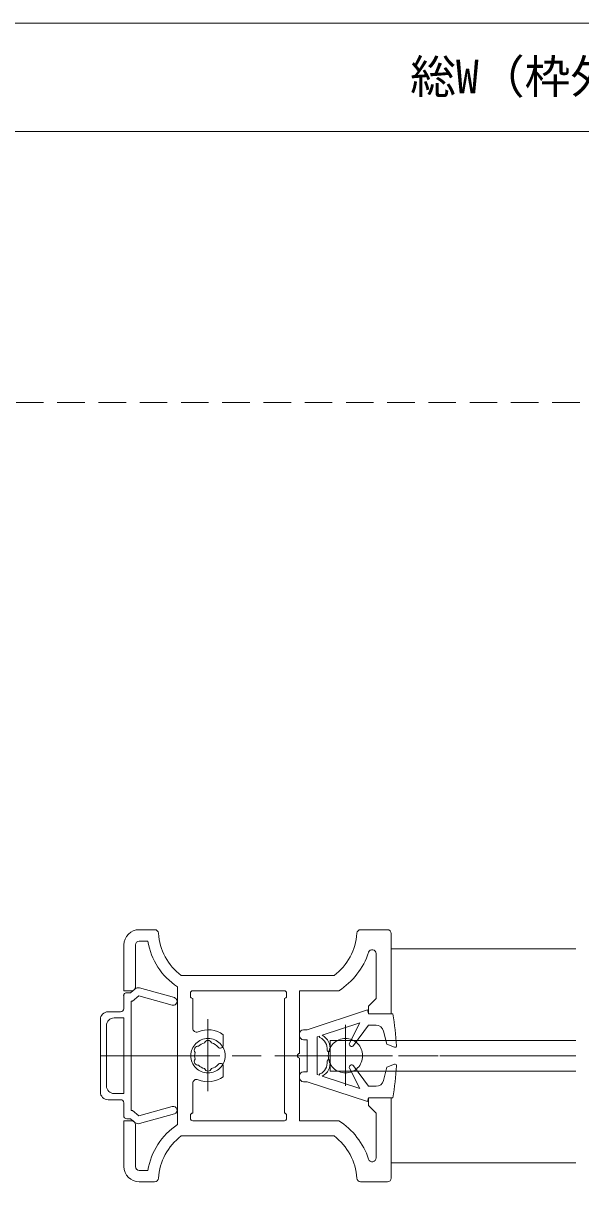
# Model space of a CAD drawing. Units: millimetres, scale not verified. Extents: x -596 to 604, y -411 to 420.
# Drawn here: x -304.1 to -231.1, y -182.4 to -30.8 of the extents above; entities that cross this region are included whole.
import ezdxf
from ezdxf.enums import TextEntityAlignment as Align

# ---------------------------------------------------------------- set-up
doc = ezdxf.new("R2010")
doc.units = ezdxf.units.MM
doc.header["$LTSCALE"] = 3
for name, pattern in [('CHAIN1', [8, 5, -1, 1, -1]), ('DASHED1', [1.8, 1.2, -0.6]), ('DOUBLE_CHAIN1', [8.8, 5, -1, 0.6, -0.6, 0.6, -1])]:
    doc.linetypes.add(name, pattern=pattern)
for name, color, linetype, lineweight in [('1-0_H-SYM', 7, 'Continuous', 20), ('1-1_0', 7, 'Continuous', 20), ('2-0_18', 7, 'Continuous', 18)]:
    doc.layers.add(name, color=color, linetype=linetype, lineweight=lineweight)
doc.styles.add('ＭＳ ゴシック', font='')
doc.styles.get('ＭＳ ゴシック').set_extended_font_data('MS Gothic')

msp = doc.modelspace()

# ---------------------------------------------------------------- linework, layer by layer
at = {"layer": '1-0_H-SYM'}
msp.add_line((118.5, -30.75), (-580.5, -30.75), dxfattribs=at)
msp.add_line((118.5, -30.75), (-580.5, -30.75), dxfattribs=at)
at = {"layer": '1-1_0'}
msp.add_line((118.5, -30.75), (-580.5, -30.75), dxfattribs=at)
msp.add_line((118.5, -30.75), (-580.5, -30.75), dxfattribs=at)
at = {"layer": '2-0_18', "color": 4}
msp.add_line((-380.139, -44.937), (27.746, -44.937), dxfattribs=at)
at = {"layer": '2-0_18', "linetype": 'DASHED1', "lineweight": 20}
msp.add_line((-467.063, -80.384), (-115.089, -80.384), dxfattribs=at)
at = {"layer": '2-0_18', "lineweight": 20}
for p, q in [((-288.935, -149.384), (-286.92, -149.384)), ((-290.534, -157.638), (-290.075, -157.638)), ((-294.026, -161.134), (-294.026, -170.634)), ((-288.935, -182.384), (-286.92, -182.384))]:
    msp.add_line(p, q, dxfattribs=at)
at = {"layer": '2-0_18'}
for p, q in [((-259.951, -149.384), (-256.435, -149.384)), ((-255.935, -149.884), (-255.935, -160.384)), ((-290.935, -157.384), (-290.935, -151.384)), ((-289.435, -151.384), (-289.435, -156.884)), ((-287.81, -150.884), (-288.935, -150.884)), ((-257.935, -152.506), (-257.935, -158.384)), ((-231.789, -151.884), (-255.935, -151.884)), ((-263.435, -155.384), (-283.435, -155.384)), ((-289.935, -157.384), (-290.935, -157.384)), ((-290.935, -157.384), (-289.935, -157.384)), ((-290.577, -157.634), (-290.075, -157.634)), ((-289.458, -157.122), (-290.075, -157.634)), ((-290.075, -157.634), (-289.458, -157.122)), ((-284.34, -158.282), (-288.914, -157.006)), ((-283.935, -165.584), (-283.935, -156.867)), ((-282.235, -158.084), (-282.235, -157.684)), ((-281.935, -157.384), (-269.935, -157.384)), ((-269.635, -158.084), (-269.635, -157.684)), ((-267.935, -157.384), (-262.812, -157.384)), ((-267.935, -165.584), (-267.935, -157.384)), ((-290.975, -159.034), (-290.975, -158.037)), ((-290.975, -159.734), (-290.975, -158.234)), ((-290.975, -159.734), (-290.975, -159.034)), ((-289.975, -158.734), (-289.834, -158.734)), ((-289.975, -173.034), (-289.975, -158.734)), ((-289.834, -158.734), (-288.98, -158.025)), ((-288.98, -158.025), (-284.609, -159.245)), ((-281.935, -162.284), (-281.935, -158.384)), ((-269.935, -158.384), (-269.935, -173.384)), ((-291.375, -160.134), (-293.026, -160.134)), ((-293.226, -169.834), (-293.226, -161.934)), ((-292.226, -160.934), (-290.975, -160.934)), ((-292.226, -160.934), (-290.975, -160.934)), ((-290.975, -160.934), (-290.975, -170.834)), ((-290.975, -170.834), (-290.975, -160.934)), ((-260.893, -164.561), (-258.935, -161.884)), ((-258.935, -161.884), (-257.924, -161.884)), ((-277.935, -164.512), (-277.935, -163.134)), ((-267.435, -162.484), (-266.935, -162.484)), ((-265.635, -168.343), (-265.635, -163.425)), ((-266.935, -163.784), (-267.435, -163.784)), ((-266.935, -167.984), (-266.935, -163.793)), ((-231.789, -163.884), (-263.935, -163.884)), ((-263.935, -167.884), (-263.935, -163.884)), ((-283.935, -174.901), (-283.935, -166.184)), ((-267.935, -174.384), (-267.935, -166.184)), ((-277.935, -167.256), (-277.935, -168.633)), ((-267.435, -167.984), (-266.935, -167.984)), ((-263.935, -167.884), (-231.789, -167.884)), ((-261.402, -167.521), (-260.035, -170.186)), ((-258.935, -169.884), (-260.893, -167.207)), ((-256.535, -167.384), (-256.951, -169.117)), ((-255.506, -166.997), (-256.535, -167.384)), ((-281.935, -173.384), (-281.935, -169.484)), ((-266.935, -169.284), (-267.435, -169.284)), ((-259.035, -171.884), (-266.935, -169.284)), ((-265.335, -168.442), (-265.635, -168.343)), ((-265.335, -168.363), (-265.335, -168.442)), ((-260.035, -170.186), (-264.966, -168.564)), ((-292.226, -170.834), (-290.975, -170.834)), ((-292.226, -170.834), (-290.975, -170.834)), ((-257.924, -169.884), (-258.935, -169.884)), ((-291.375, -171.634), (-293.026, -171.634)), ((-290.975, -172.034), (-290.975, -172.734)), ((-290.975, -172.034), (-290.975, -173.534)), ((-290.975, -172.734), (-290.975, -173.731)), ((-258.935, -171.384), (-259.035, -171.884)), ((-258.935, -171.384), (-255.735, -171.384)), ((-258.935, -172.384), (-258.935, -171.384)), ((-257.935, -173.384), (-258.935, -172.384)), ((-255.935, -171.384), (-255.935, -181.884)), ((-290.975, -173.694), (-290.975, -173.534)), ((-290.577, -174.134), (-290.075, -174.134)), ((-290.075, -174.134), (-290.577, -174.134)), ((-290.075, -174.134), (-289.458, -174.646)), ((-289.458, -174.646), (-290.075, -174.134)), ((-289.975, -173.034), (-289.834, -173.034)), ((-289.834, -173.034), (-288.98, -173.743)), ((-288.914, -174.762), (-284.34, -173.486)), ((-282.235, -174.084), (-282.235, -173.684)), ((-269.635, -174.084), (-269.635, -173.684)), ((-257.935, -173.384), (-257.935, -179.261)), ((-290.935, -174.384), (-289.935, -174.384)), ((-290.935, -180.384), (-290.935, -174.384)), ((-289.935, -174.384), (-290.935, -174.384)), ((-289.435, -174.884), (-289.435, -180.384)), ((-269.935, -174.384), (-281.935, -174.384)), ((-262.812, -174.384), (-267.935, -174.384)), ((-283.435, -176.384), (-263.435, -176.384)), ((-255.935, -179.884), (-231.789, -179.884)), ((-288.935, -180.884), (-287.81, -180.884)), ((-256.435, -182.384), (-259.951, -182.384))]:
    msp.add_line(p, q, dxfattribs=at)
at = {"layer": '2-0_18', "linetype": 'DOUBLE_CHAIN1'}
msp.add_line((-283.935, -173.884), (-283.935, -157.884), dxfattribs=at)
at = {"layer": '2-0_18', "linetype": 'CHAIN1'}
for p, q in [((-279.935, -161.099), (-279.935, -170.517)), ((-261.935, -161.821), (-261.935, -169.821)), ((-231.789, -165.884), (-294.026, -165.884))]:
    msp.add_line(p, q, dxfattribs=at)
at = {"layer": '2-0_18', "linetype": 'DASHED1'}
msp.add_line((-240.59, -165.884), (-294.026, -165.884), dxfattribs=at)
at = {"layer": '2-0_18'}
for points in [[(-288.98, -158.026), (-289.834, -158.734), (-289.975, -158.734)], [(-255.735, -160.384), (-258.935, -160.384), (-258.935, -159.384), (-257.935, -158.384)], [(-266.935, -162.484), (-259.035, -159.884), (-258.935, -160.384)], [(-264.966, -163.204), (-260.035, -161.582), (-261.402, -164.247)], [(-265.635, -163.425), (-265.335, -163.326), (-265.335, -163.405)], [(-256.951, -162.651), (-256.535, -164.384), (-255.506, -164.771)], [(-284.609, -172.523), (-288.98, -173.742), (-289.834, -173.034), (-289.975, -173.034)]]:
    msp.add_lwpolyline(points, dxfattribs=at)
at = {"layer": '2-0_18', "linetype": 'DOUBLE_CHAIN1'}
for centre in [(-279.935, -165.884), (-261.935, -165.884)]:
    msp.add_circle(centre, 2.25, dxfattribs=at)
at = {"layer": '2-0_18'}
for centre, radius, start, end in [((-288.935, -151.384), 2, 90, 180), ((-286.92, -149.884), 0.5, 3.58331, 90), ((-278.935, -149.384), 7.5, 183.58331, 233.13009), ((-267.935, -149.384), 7.5, 306.86988, 356.41667), ((-259.951, -149.884), 0.5, 90, 176.41667), ((-256.435, -149.884), 0.5, 0, 90), ((-288.935, -151.384), 0.5, 90, 180), ((-278.935, -149.384), 9, 189.59405, 236.251), ((-267.935, -149.384), 9.5, 302.63688, 341.80511), ((-258.435, -152.506), 0.5, 0, 161.80511), ((-290.577, -158.034), 0.4, 85.961, 180.53254), ((-290.577, -158.036), 0.4, 83.74692, 185.47778), ((-289.935, -156.884), 0.5, 270, 0), ((-289.935, -156.884), 0.5, 270, 0), ((-289.075, -157.584), 0.6, 74.41074, 129.67924), ((-289.075, -157.584), 0.6, 74.41076, 129.67927), ((-281.935, -157.684), 0.3, 90, 180), ((-269.935, -157.684), 0.3, 0, 90), ((-284.475, -158.764), 0.5, 254.41073, 74.41074), ((-281.935, -158.084), 0.3, 180, 270), ((-269.935, -158.084), 0.3, 270, 0), ((-293.026, -161.134), 1, 90, 180), ((-291.375, -159.734), 0.4, 270, 0), ((-291.375, -159.734), 0.4, 270, 0), ((-305.089, -168.396), 50, 4.39027, 9.22102), ((-292.226, -161.934), 1, 90, 180), ((-257.924, -162.884), 1, 13.49573, 90), ((-281.435, -162.284), 0.5, 180, 292.61985), ((-279.935, -165.884), 3.4, 53.96811, 112.61985), ((-267.435, -162.984), 0.5, 90, 180), ((-267.435, -163.284), 0.5, 180, 270), ((-265.235, -163.405), 0.1, 180, 245.68424), ((-265.935, -164.954), 1.6, 352.65043, 65.68425), ((-265.935, -164.954), 2, 352.65043, 61.00494), ((-281.234, -165.134), 0.5, 82.02431, 217.97567), ((-279.935, -165.884), 1.75, 105.35887, 134.64111), ((-279.935, -164.384), 0.5, 22.02431, 157.97567), ((-279.935, -165.884), 1.75, 40.1841, 74.64111), ((-278.311, -164.512), 0.376, 220.18409, 0), ((-264.15, -165.184), 0.2, 172.65043, 352.65043), ((-261.135, -164.384), 0.3, 152.84901, 323.82075), ((-255.435, -164.584), 0.2, 249.3903, 4.39027), ((-281.234, -166.634), 0.5, 142.0243, 277.97567), ((-279.935, -165.884), 1.75, 165.35887, 194.64111), ((-267.935, -165.884), 0.3, 90, 270), ((-265.935, -166.814), 1.6, 294.31573, 7.34955), ((-265.935, -166.814), 2, 298.99504, 7.34955), ((-264.15, -166.584), 0.2, 7.34955, 187.34954), ((-279.935, -165.884), 1.75, 225.35887, 254.64111), ((-279.935, -167.384), 0.5, 202.0243, 337.97567), ((-279.935, -165.884), 1.75, 285.35887, 319.81588), ((-278.311, -167.256), 0.376, 0, 139.81588), ((-267.435, -168.484), 0.5, 90, 180), ((-265.235, -168.363), 0.1, 114.31573, 180), ((-261.135, -167.384), 0.3, 36.17923, 207.15097), ((-305.089, -163.372), 50, 350.77896, 355.60971), ((-255.435, -167.184), 0.2, 355.60971, 110.60968), ((-281.435, -169.484), 0.5, 67.38013, 180), ((-279.935, -165.884), 3.4, 247.38012, 306.03187), ((-267.435, -168.784), 0.5, 180, 270), ((-257.924, -168.884), 1, 270, 346.50425), ((-293.026, -170.634), 1, 180, 270), ((-292.226, -169.834), 1, 180, 270), ((-291.375, -172.034), 0.4, 0, 90), ((-291.375, -172.034), 0.4, 0, 90), ((-284.475, -173.004), 0.5, 285.58924, 105.58924), ((-290.577, -173.732), 0.4, 174.52222, 276.25308), ((-281.935, -173.684), 0.3, 90, 180), ((-281.935, -174.084), 0.3, 180, 270), ((-269.935, -173.684), 0.3, 0, 90), ((-269.935, -174.084), 0.3, 270, 0), ((-289.935, -174.884), 0.5, 0, 90), ((-289.935, -174.884), 0.5, 0, 90), ((-289.075, -174.184), 0.6, 230.32073, 285.58924), ((-289.075, -174.184), 0.6, 230.32076, 285.58926), ((-278.935, -182.384), 9, 123.74897, 170.40592), ((-267.935, -182.384), 9.5, 18.19487, 57.3631), ((-278.935, -182.384), 7.5, 126.86988, 176.41667), ((-267.935, -182.384), 7.5, 3.58331, 53.1301), ((-288.935, -180.384), 2, 180, 270), ((-288.935, -180.384), 0.5, 180, 270), ((-258.435, -179.261), 0.5, 198.19487, 0), ((-286.92, -181.884), 0.5, 270, 356.41667), ((-259.951, -181.884), 0.5, 183.58331, 270), ((-256.435, -181.884), 0.5, 270, 0)]:
    msp.add_arc(centre, radius, start, end, dxfattribs=at)

# ---------------------------------------------------------------- texts
at = {"layer": '2-0_18', "style": 'ＭＳ ゴシック'}
msp.add_text('総W（枠外W4218）', height=4.399, dxfattribs=at).set_placement((-253.472, -41.265), align=Align.BOTTOM_LEFT)

doc.saveas('drawing.dxf')
